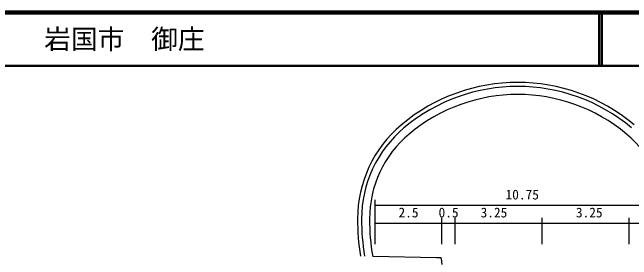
# Model space of a CAD drawing. Units: millimetres on the paper, enlarged 1000 times, with parts at other scales. Extents: x 40000 to 680000, y 20000 to 380000.
# Drawn here: x 399089 to 514818, y 333816 to 380000 of the extents above; entities that cross this region are included whole.
import ezdxf
from ezdxf.enums import TextEntityAlignment as Align

# ---------------------------------------------------------------- set-up
doc = ezdxf.new("R2010")
doc.units = ezdxf.units.MM
doc.header["$LTSCALE"] = 1000
for name, color, linetype, lineweight in [('M-BGD', 7, 'Continuous', 25), ('M-TTL', 2, 'Continuous', 140), ('M-TTL-LINE', 7, 'Continuous', 50)]:
    doc.layers.add(name, color=color, linetype=linetype, lineweight=lineweight)
doc.layers.add('M-TTL-TXT', color=7, linetype='Continuous')
doc.styles.add('ＭＳ ゴシック', font='')
doc.styles.get('ＭＳ ゴシック').set_extended_font_data('MS Gothic')

msp = doc.modelspace()

# ---------------------------------------------------------------- linework, layer by layer
at = {"layer": 'M-BGD'}
for p, q in [((466861, 336711), (466861, 344998)), ((466861, 343998), (520611, 343998)), ((479361, 336711), (479361, 341650)), ((481861, 336711), (481861, 341650)), ((498111, 336711), (498111, 341650)), ((514361, 336711), (514361, 341650)), ((466861, 340650), (479361, 340650)), ((479361, 340650), (481861, 340650)), ((481861, 340650), (498111, 340650)), ((498111, 340650), (514361, 340650)), ((514361, 340650), (520611, 340650)), ((478336, 334178), (466435, 334416)), ((479105, 334178), (478336, 334178)), ((479254, 334043), (479361, 332927))]:
    msp.add_line(p, q, dxfattribs=at)
for centre, radius, start, end in [((493541, 333064), 33850, 50, 130), ((493541, 333064), 33100, 50, 130), ((493541, 333064), 31600, 50, 130), ((486535, 341414), 22950, 130, 180), ((486535, 341414), 22200, 130, 180), ((486535, 341414), 20700, 130, 180), ((500548, 341414), 20700, 0, 50), ((507235, 341414), 43650, 180, 189.16415), ((507235, 341414), 42900, 180, 189.34642), ((507235, 341414), 41400, 180, 189.73237), ((479105, 334028), 150, 5.71078, 89.99998)]:
    msp.add_arc(centre, radius, start, end, dxfattribs=at)
at = {"layer": 'M-TTL'}
msp.add_line((680000, 380000), (40000, 380000), dxfattribs=at)
at = {"layer": 'M-TTL-LINE'}
for p, q in [((508747, 380000), (508747, 370000)), ((509247, 380000), (509247, 370000)), ((40000, 370000), (680000, 370000))]:
    msp.add_line(p, q, dxfattribs=at)

# ---------------------------------------------------------------- texts
at = {"layer": 'M-BGD', "style": 'ＭＳ ゴシック'}
for s, p in [('10.75', (491259, 344498)), ('2.5', (471256, 341150)), ('0.5', (478739, 341150)), ('3.25', (486596, 341150)), ('3.25', (504406, 341150))]:
    msp.add_text(s, height=1833, dxfattribs=at).set_placement(p, align=Align.BOTTOM_LEFT)
at = {"layer": 'M-TTL-TXT', "style": 'ＭＳ ゴシック'}
msp.add_text('岩国市\u3000御庄', height=3666, dxfattribs=at).set_placement((405024, 375000), align=Align.MIDDLE_LEFT)

doc.saveas('drawing.dxf')
